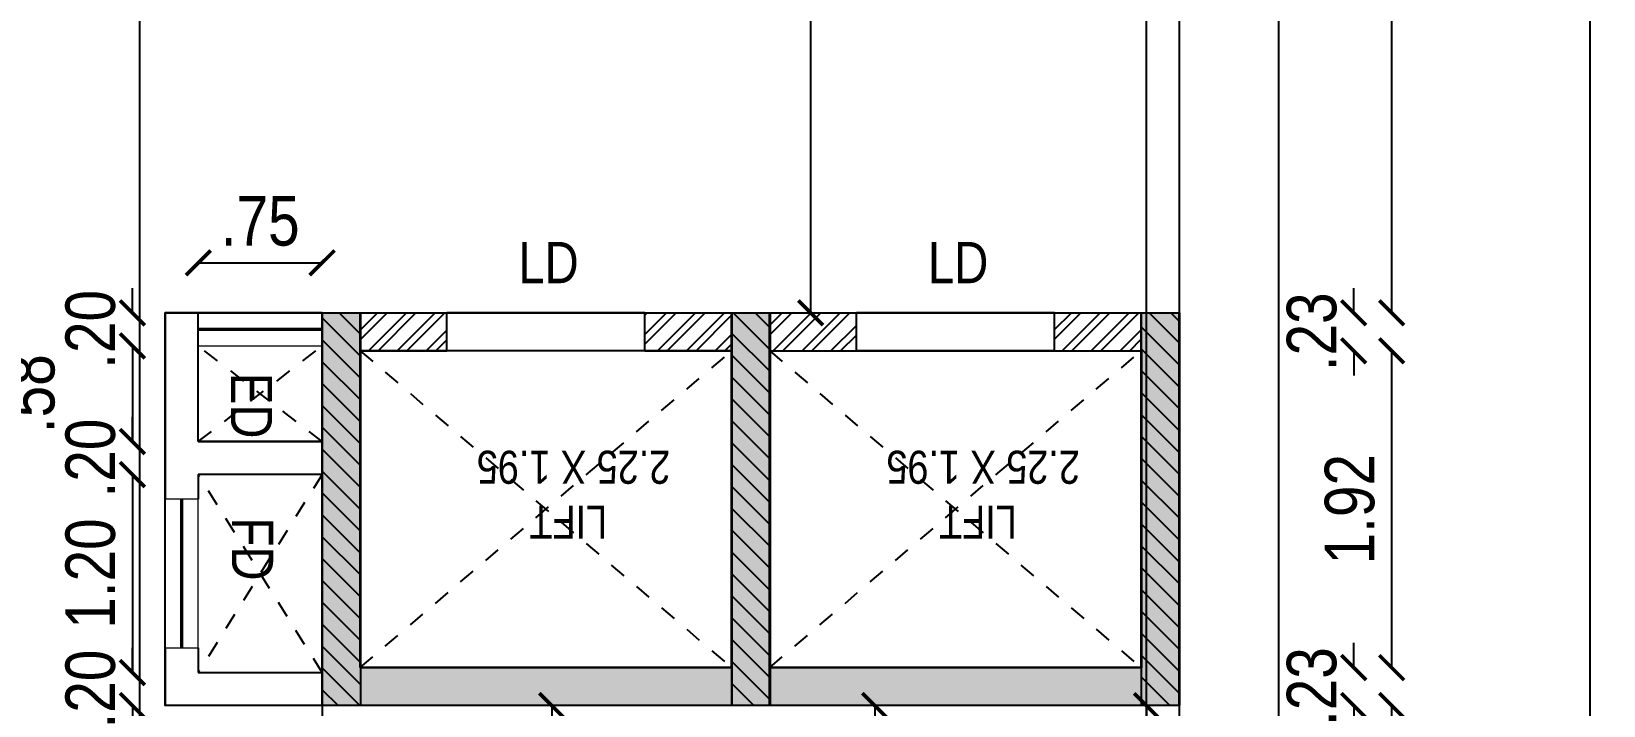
# Model space of a CAD drawing. Header units: metres. Extents: x 385023 to 385532, y 1408468 to 1408621.
# Drawn here: x 385383.45 to 385392.98, y 1408567.66 to 1408571.75 of the extents above; entities that cross this region are included whole.
import ezdxf
from ezdxf.enums import TextEntityAlignment as Align

# ---------------------------------------------------------------- set-up
doc = ezdxf.new("R2010")
doc.units = ezdxf.units.M
doc.header["$MEASUREMENT"] = 0
doc.linetypes.add('DASHED', pattern=[0.75, 0.5, -0.25])
for name, color, linetype in [('BLK_1_FLR_1_AC_ROOM_2', 7, 'Continuous'), ('BLK_1_FLR_1_BLT_UP_AREA', 7, 'Continuous'), ('BLK_1_FLR_1_CARPET_AREA', 7, 'Continuous'), ('BLK_1_FLR_1_STAIR_3_FLIGHT_4', 7, 'Continuous'), ('BLK_1_FLR_1_STAIR_3_LANDING_3', 7, 'Continuous'), ('S-COLUMN', 6, 'Continuous'), ('S-COLUMN HATCH', 8, 'Continuous')]:
    doc.layers.add(name, color=color, linetype=linetype)
for name, color, linetype, lineweight in [('BLK_1_FLR_1_LIFT_7', 7, 'Continuous', 25), ('BLK_1_FLR_1_LIFT_8', 7, 'Continuous', 25), ('BLK_1_FLR_1_ROOF_AREA', 7, 'Continuous', 25), ('MEP INPUT', 3, 'Continuous', 0)]:
    doc.layers.add(name, color=color, linetype=linetype, lineweight=lineweight)
doc.styles.add('AR', font='ARIALN.TTF')
doc.styles.add('RIA-AP', font='ARIALN.TTF')
doc.dimstyles.new('RIA-AP', dxfattribs={"dimtxt": 0.3, "dimasz": 0.15, "dimexe": 0, "dimexo": 1, "dimgap": 0.1, "dimtad": 1, "dimzin": 4, "dimdsep": 46, "dimtxsty": 'RIA-AP', "dimblk": 'ARCHTICK', "dimcen": 0.09, "dimse1": 1, "dimse2": 1, "dimclrd": 8, "dimclre": 8, "dimclrt": 4, "dimazin": 0, "dimtfac": 1, "dimtix": 1, "dimtofl": 0, "dimtmove": 2, "dimatfit": 3, "dimfxl": 0, "dimtolj": 1, "dimtzin": 0, "dimarcsym": 0})
pattern_1 = [(135, (375052.11474, 1409514.67969), (-0.06629126074, -0.06629126074), [])]

# ---------------------------------------------------------------- blocks, each defined once
blk = doc.blocks.new('grid')
at = {"layer": 'S-COLUMN HATCH'}
h = blk.add_hatch(dxfattribs=at)
h.set_pattern_fill('ANSI31', color=256, scale=0.75, angle=90, style=0)
h.set_pattern_definition(pattern_1)
h.paths.add_polyline_path([(391823.8629, 1408539.3335), (391823.8629, 1408536.9535), (391824.0929, 1408536.9535), (391824.0929, 1408539.3335)])
h = blk.add_hatch(dxfattribs=at)
h.set_pattern_fill('ANSI31', color=256, scale=0.75, angle=90, style=0)
h.set_pattern_definition(pattern_1)
h.paths.add_polyline_path([(391826.3429, 1408539.3335), (391826.3429, 1408536.9535), (391826.5729, 1408536.9535), (391826.5729, 1408539.3335)])
h = blk.add_hatch(dxfattribs=at)
h.set_pattern_fill('ANSI31', color=256, scale=0.75, angle=90, style=0)
h.set_pattern_definition(pattern_1)
h.paths.add_polyline_path([(391828.8229, 1408539.3335), (391828.8229, 1408536.9535), (391829.0529, 1408536.9535), (391829.0529, 1408539.3335)])
at = {"layer": 'S-COLUMN', "ltscale": 5}
for points in [[(391823.8629, 1408539.3335), (391824.0929, 1408539.3335), (391824.0929, 1408536.9535), (391823.8629, 1408536.9535)], [(391826.3429, 1408539.3335), (391826.5729, 1408539.3335), (391826.5729, 1408536.9535), (391826.3429, 1408536.9535)], [(391828.8229, 1408539.3335), (391829.0529, 1408539.3335), (391829.0529, 1408536.9535), (391828.8229, 1408536.9535)]]:
    blk.add_lwpolyline(points, close=True, dxfattribs=at)
blk = doc.blocks.new('lift 1')
h = blk.add_hatch(color=252)
h.dxf.hatch_style = 1
h.paths.add_polyline_path([(0.23, 0.23), (-2.48, 0.23), (-2.48, -2.15), (-2.25, -2.15), (-2.25, 0), (0, 0), (0, -2.15), (0.23, -2.15)])
h = blk.add_hatch()
h.set_pattern_fill('ANSI32', color=256, scale=0.013)
h.set_pattern_definition([(45, (-2465.18546, -2001.08731), (-0.087557497, 0.087557497), []), (45, (-2465.12709, -2001.08731), (-0.087557497, 0.087557497), [])])
h.paths.add_polyline_path([(-1.725, -1.92), (-2.25, -1.92), (-2.25, -2.15), (-1.725, -2.15)])
h.paths.add_polyline_path([(0, -1.92), (-0.525, -1.92), (-0.525, -2.15), (0, -2.15)])
for p, q in [((-2.48, 0.23), (0.23, 0.23)), ((-2.48, 0.23), (-2.48, -2.15)), ((0.23, 0.23), (0.23, -2.15)), ((-2.25, 0), (0, 0)), ((-2.25, 0), (-2.25, -2.15)), ((0, 0), (0, -2.15)), ((-1.725, -1.92), (-2.25, -1.92)), ((-1.725, -1.92), (-1.725, -2.15)), ((-1.725, -1.92), (-0.525, -1.92)), ((0, -1.92), (-0.525, -1.92)), ((-0.525, -1.92), (-0.525, -2.15)), ((-2.25, -2.15), (-2.48, -2.15)), ((-1.725, -2.15), (-2.25, -2.15)), ((-1.725, -2.15), (-0.525, -2.15)), ((0, -2.15), (-0.525, -2.15)), ((0.23, -2.15), (0, -2.15))]:
    blk.add_line(p, q)
at = {"color": 3, "lineweight": 0, "ltscale": 300, "insert": (-1.8785, -0.781), "char_height": 0.2, "width": 2.833952, "attachment_point": 1, "style": 'AR'}
blk.add_mtext('      LIFT\\P2.25 X 1.95', dxfattribs=at)
blk = doc.blocks.new('A$C18F30ADD')
at = {"layer": 'MEP INPUT', "color": 2, "lineweight": 0}
blk.add_lwpolyline([(-0.0098, 0.9), (0.1902, 0.9), (0.1902, 0), (-0.0098, 0)], close=True, dxfattribs=at)
at = {"layer": 'MEP INPUT', "lineweight": 0, "const_width": 0.02}
blk.add_lwpolyline([(0.0902, 0.9), (0.0902, 0)], dxfattribs=at)
blk = doc.blocks.new('A$C6B3522BB')
at = {"layer": 'MEP INPUT', "color": 2, "lineweight": 0}
blk.add_lwpolyline([(-0.01, 0.2), (-0.01, 0), (-0.7598, 0), (-0.7598, 0.2)], close=True, dxfattribs=at)
at = {"layer": 'MEP INPUT', "lineweight": 0, "const_width": 0.02}
blk.add_lwpolyline([(-0.01, 0.1), (-0.7598, 0.1)], dxfattribs=at)
blk = doc.blocks.new('_ArchTick')
at = {"color": 0, "linetype": 'ByBlock', "const_width": 0.15}
blk.add_lwpolyline([(-0.5, -0.5), (0.5, 0.5)], dxfattribs=at)
blk = doc.blocks.new('*D291')
at = {"color": 8, "lineweight": -2}
blk.add_line((385391.6933, 1408579.9402), (385391.6933, 1408570.0422), dxfattribs=at)
at = {"layer": 'Defpoints', "color": 0}
for p in [(385390.2094, 1408579.9402, -63.957), (385390.4066, 1408570.0422, -191.871), (385391.6933, 1408570.0422)]:
    blk.add_point(p, dxfattribs=at)
at = {"color": 8, "lineweight": -2, "xscale": 0.15, "yscale": 0.15, "zscale": 0.15}
for p, rotation in [((385391.6933, 1408579.9402), 90), ((385391.6933, 1408570.0422), 270)]:
    blk.add_blockref('_ArchTick', p, dxfattribs=dict(at, rotation=rotation))
at = {"color": 4, "insert": (385391.4401, 1408574.9912), "char_height": 0.3, "attachment_point": 5, "rotation": 90, "style": 'RIA-AP'}
blk.add_mtext('\\A1;9.90', dxfattribs=at)
blk = doc.blocks.new('*D292')
at = {"color": 8, "lineweight": -2}
for p, q in [((385391.4633, 1408570.0422), (385391.4633, 1408570.1922)), ((385391.4633, 1408569.8122), (385391.4633, 1408569.6622))]:
    blk.add_line(p, q, dxfattribs=at)
at = {"layer": 'Defpoints', "color": 0}
for p in [(385390.4066, 1408570.0422, -191.871), (385390.1766, 1408569.8122), (385391.4633, 1408569.8122)]:
    blk.add_point(p, dxfattribs=at)
at = {"color": 8, "lineweight": -2, "xscale": 0.15, "yscale": 0.15, "zscale": 0.15}
for p, rotation in [((385391.4633, 1408570.0422), 270), ((385391.4633, 1408569.8122), 90)]:
    blk.add_blockref('_ArchTick', p, dxfattribs=dict(at, rotation=rotation))
at = {"color": 4, "insert": (385391.2101, 1408569.9272), "char_height": 0.3, "attachment_point": 5, "rotation": 90, "style": 'RIA-AP'}
blk.add_mtext('\\A1;.23', dxfattribs=at)
blk = doc.blocks.new('*D293')
at = {"color": 8, "lineweight": -2}
blk.add_line((385391.6933, 1408569.8122), (385391.6933, 1408567.8922), dxfattribs=at)
at = {"layer": 'Defpoints', "color": 0}
for p in [(385390.1766, 1408569.8122, -191.871), (385390.1766, 1408567.8922, -191.871), (385391.6933, 1408567.8922)]:
    blk.add_point(p, dxfattribs=at)
at = {"color": 8, "lineweight": -2, "xscale": 0.15, "yscale": 0.15, "zscale": 0.15}
for p, rotation in [((385391.6933, 1408569.8122), 90), ((385391.6933, 1408567.8922), 270)]:
    blk.add_blockref('_ArchTick', p, dxfattribs=dict(at, rotation=rotation))
at = {"color": 4, "insert": (385391.4401, 1408568.8522), "char_height": 0.3, "attachment_point": 5, "rotation": 90, "style": 'RIA-AP'}
blk.add_mtext('\\A1;1.92', dxfattribs=at)
blk = doc.blocks.new('*D294')
at = {"color": 8, "lineweight": -2}
for p, q in [((385391.4633, 1408567.8922), (385391.4633, 1408568.0422)), ((385391.4633, 1408567.6622), (385391.4633, 1408567.5122))]:
    blk.add_line(p, q, dxfattribs=at)
at = {"layer": 'Defpoints', "color": 0}
for p in [(385390.1766, 1408567.8922), (385390.4066, 1408567.6622, -191.871), (385391.4633, 1408567.6622)]:
    blk.add_point(p, dxfattribs=at)
at = {"color": 8, "lineweight": -2, "xscale": 0.15, "yscale": 0.15, "zscale": 0.15}
for p, rotation in [((385391.4633, 1408567.8922), 270), ((385391.4633, 1408567.6622), 90)]:
    blk.add_blockref('_ArchTick', p, dxfattribs=dict(at, rotation=rotation))
at = {"color": 4, "insert": (385391.2101, 1408567.7772), "char_height": 0.3, "attachment_point": 5, "rotation": 90, "style": 'RIA-AP'}
blk.add_mtext('\\A1;.23', dxfattribs=at)
blk = doc.blocks.new('*D295')
at = {"color": 8, "lineweight": -2}
blk.add_line((385386.6061, 1408567.6622), (385386.6061, 1408562.5622), dxfattribs=at)
at = {"layer": 'Defpoints', "color": 0}
for p in [(385390.4066, 1408567.6622, -191.871), (385385.1213, 1408562.5622), (385386.6061, 1408562.5622)]:
    blk.add_point(p, dxfattribs=at)
at = {"color": 8, "lineweight": -2, "xscale": 0.15, "yscale": 0.15, "zscale": 0.15}
for p, rotation in [((385386.6061, 1408567.6622), 90), ((385386.6061, 1408562.5622), 270)]:
    blk.add_blockref('_ArchTick', p, dxfattribs=dict(at, rotation=rotation))
at = {"color": 4, "insert": (385386.353, 1408565.1122), "char_height": 0.3, "attachment_point": 5, "rotation": 90, "style": 'RIA-AP'}
blk.add_mtext('\\A1;5.10', dxfattribs=at)
blk = doc.blocks.new('*D403')
at = {"color": 8, "lineweight": -2}
blk.add_line((385392.8937, 1408608.7622), (385392.8937, 1408562.3623), dxfattribs=at)
at = {"layer": 'Defpoints', "color": 0}
for p in [(385390.4075, 1408608.7622), (385390.4075, 1408562.3623), (385392.8937, 1408562.3623)]:
    blk.add_point(p, dxfattribs=at)
at = {"color": 8, "lineweight": -2, "xscale": 0.15, "yscale": 0.15, "zscale": 0.15}
for p, rotation in [((385392.8937, 1408608.7622), 90), ((385392.8937, 1408562.3623), 270)]:
    blk.add_blockref('_ArchTick', p, dxfattribs=dict(at, rotation=rotation))
at = {"color": 4, "insert": (385392.6405, 1408585.5623), "char_height": 0.3, "attachment_point": 5, "rotation": 90, "style": 'RIA-AP'}
blk.add_mtext('\\A1;46.40', dxfattribs=at)
blk = doc.blocks.new('*D499')
at = {"color": 8, "lineweight": -2}
blk.add_line((385384.0663, 1408569.8422), (385384.0663, 1408569.2622), dxfattribs=at)
at = {"layer": 'Defpoints', "color": 0}
for p in [(385384.4657, 1408569.8422, -191.8675), (385384.0663, 1408569.2622), (385384.4657, 1408569.2622)]:
    blk.add_point(p, dxfattribs=at)
at = {"color": 8, "lineweight": -2, "xscale": 0.15, "yscale": 0.15, "zscale": 0.15}
for p, rotation in [((385384.0663, 1408569.8422), 90), ((385384.0663, 1408569.2622), 270)]:
    blk.add_blockref('_ArchTick', p, dxfattribs=dict(at, rotation=rotation))
at = {"color": 4, "insert": (385383.4467, 1408569.5524), "char_height": 0.3, "attachment_point": 5, "rotation": 90, "style": 'RIA-AP'}
blk.add_mtext('\\A1;.58', dxfattribs=at)
blk = doc.blocks.new('*D500')
at = {"color": 8, "lineweight": -2}
blk.add_line((385384.4657, 1408570.3454), (385385.2155, 1408570.3454), dxfattribs=at)
at = {"layer": 'Defpoints', "color": 0}
for p in [(385385.2155, 1408570.3454), (385384.4657, 1408569.8422), (385385.2155, 1408569.8422, -191.8675)]:
    blk.add_point(p, dxfattribs=at)
at = {"color": 8, "lineweight": -2, "xscale": 0.15, "yscale": 0.15, "zscale": 0.15, "rotation": 180}
blk.add_blockref('_ArchTick', (385384.4657, 1408570.3454), dxfattribs=at)
at = {"color": 8, "lineweight": -2, "xscale": 0.15, "yscale": 0.15, "zscale": 0.15}
blk.add_blockref('_ArchTick', (385385.2155, 1408570.3454), dxfattribs=at)
at = {"color": 4, "insert": (385384.8406, 1408570.5979), "char_height": 0.3, "attachment_point": 5, "style": 'RIA-AP'}
blk.add_mtext('\\A1;.75', dxfattribs=at)
blk = doc.blocks.new('*D501')
at = {"color": 8, "lineweight": -2}
for p, q in [((385384.0663, 1408569.2622), (385384.0663, 1408569.4122)), ((385384.0663, 1408569.0622), (385384.0663, 1408568.9122))]:
    blk.add_line(p, q, dxfattribs=at)
at = {"layer": 'Defpoints', "color": 0}
for p in [(385384.4657, 1408569.2622), (385384.0663, 1408569.0622), (385384.4657, 1408569.0622)]:
    blk.add_point(p, dxfattribs=at)
at = {"color": 8, "lineweight": -2, "xscale": 0.15, "yscale": 0.15, "zscale": 0.15}
for p, rotation in [((385384.0663, 1408569.2622), 270), ((385384.0663, 1408569.0622), 90)]:
    blk.add_blockref('_ArchTick', p, dxfattribs=dict(at, rotation=rotation))
at = {"color": 4, "insert": (385383.8131, 1408569.1622), "char_height": 0.3, "attachment_point": 5, "rotation": 90, "style": 'RIA-AP'}
blk.add_mtext('\\A1;.20', dxfattribs=at)
blk = doc.blocks.new('*D502')
at = {"color": 8, "lineweight": -2}
blk.add_line((385384.0663, 1408569.0622), (385384.0663, 1408567.8622), dxfattribs=at)
at = {"layer": 'Defpoints', "color": 0}
for p in [(385384.4657, 1408569.0622), (385384.0663, 1408567.8622), (385384.4657, 1408567.8622)]:
    blk.add_point(p, dxfattribs=at)
at = {"color": 8, "lineweight": -2, "xscale": 0.15, "yscale": 0.15, "zscale": 0.15}
for p, rotation in [((385384.0663, 1408569.0622), 90), ((385384.0663, 1408567.8622), 270)]:
    blk.add_blockref('_ArchTick', p, dxfattribs=dict(at, rotation=rotation))
at = {"color": 4, "insert": (385383.8131, 1408568.4622), "char_height": 0.3, "attachment_point": 5, "rotation": 90, "style": 'RIA-AP'}
blk.add_mtext('\\A1;1.20', dxfattribs=at)
blk = doc.blocks.new('*D503')
at = {"color": 8, "lineweight": -2}
for p, q in [((385384.0663, 1408567.8622), (385384.0663, 1408568.0122)), ((385384.0663, 1408567.6622), (385384.0663, 1408567.5122))]:
    blk.add_line(p, q, dxfattribs=at)
at = {"layer": 'Defpoints', "color": 0}
for p in [(385384.4657, 1408567.8622), (385384.0663, 1408567.6622), (385384.2657, 1408567.6622)]:
    blk.add_point(p, dxfattribs=at)
at = {"color": 8, "lineweight": -2, "xscale": 0.15, "yscale": 0.15, "zscale": 0.15}
for p, rotation in [((385384.0663, 1408567.8622), 270), ((385384.0663, 1408567.6622), 90)]:
    blk.add_blockref('_ArchTick', p, dxfattribs=dict(at, rotation=rotation))
at = {"color": 4, "insert": (385383.8131, 1408567.7622), "char_height": 0.3, "attachment_point": 5, "rotation": 90, "style": 'RIA-AP'}
blk.add_mtext('\\A1;.20', dxfattribs=at)
blk = doc.blocks.new('*D504')
at = {"color": 8, "lineweight": -2}
for p, q in [((385384.0663, 1408570.0422), (385384.0663, 1408570.1922)), ((385384.0663, 1408569.8422), (385384.0663, 1408569.6922))]:
    blk.add_line(p, q, dxfattribs=at)
at = {"layer": 'Defpoints', "color": 0}
for p in [(385384.0663, 1408570.0422), (385384.2657, 1408570.0422), (385384.4657, 1408569.8422, -191.8675)]:
    blk.add_point(p, dxfattribs=at)
at = {"color": 8, "lineweight": -2, "xscale": 0.15, "yscale": 0.15, "zscale": 0.15}
for p, rotation in [((385384.0663, 1408570.0422), 270), ((385384.0663, 1408569.8422), 90)]:
    blk.add_blockref('_ArchTick', p, dxfattribs=dict(at, rotation=rotation))
at = {"color": 4, "insert": (385383.8131, 1408569.9422), "char_height": 0.3, "attachment_point": 5, "rotation": 90, "style": 'RIA-AP'}
blk.add_mtext('\\A1;.20', dxfattribs=at)
blk = doc.blocks.new('*D514')
at = {"color": 8, "lineweight": -2}
blk.add_line((385391.6933, 1408567.6622), (385391.6933, 1408562.5622), dxfattribs=at)
at = {"layer": 'Defpoints', "color": 0}
for p in [(385390.4066, 1408567.6622, -191.871), (385390.2085, 1408562.5622), (385391.6933, 1408562.5622)]:
    blk.add_point(p, dxfattribs=at)
at = {"color": 8, "lineweight": -2, "xscale": 0.15, "yscale": 0.15, "zscale": 0.15}
for p, rotation in [((385391.6933, 1408567.6622), 90), ((385391.6933, 1408562.5622), 270)]:
    blk.add_blockref('_ArchTick', p, dxfattribs=dict(at, rotation=rotation))
at = {"color": 4, "insert": (385391.4401, 1408565.1122), "char_height": 0.3, "attachment_point": 5, "rotation": 90, "style": 'RIA-AP'}
blk.add_mtext('\\A1;5.10', dxfattribs=at)
blk = doc.blocks.new('*D565')
at = {"color": 8, "lineweight": -2}
blk.add_line((385388.1746, 1408570.0422), (385388.1746, 1408574.6737), dxfattribs=at)
at = {"layer": 'Defpoints', "color": 0}
for p in [(385387.6985, 1408574.6737), (385388.1746, 1408574.6737), (385387.6985, 1408570.0422)]:
    blk.add_point(p, dxfattribs=at)
at = {"color": 8, "lineweight": -2, "xscale": 0.15, "yscale": 0.15, "zscale": 0.15}
for p, rotation in [((385388.1746, 1408574.6737), 90), ((385388.1746, 1408570.0422), 270)]:
    blk.add_blockref('_ArchTick', p, dxfattribs=dict(at, rotation=rotation))
at = {"color": 4, "insert": (385387.9214, 1408572.358), "char_height": 0.3, "attachment_point": 5, "rotation": 90, "style": 'RIA-AP'}
blk.add_mtext('\\A1;4.63', dxfattribs=at)
blk = doc.blocks.new('*D739')
at = {"layer": 'BLK_1_FLR_1_STAIR_3_LANDING_3', "color": 8, "lineweight": -2}
blk.add_line((385390.2085, 1408567.6622), (385390.2085, 1408566.1622), dxfattribs=at)
at = {"layer": 'Defpoints', "color": 0}
for p in [(385390.2085, 1408567.6622), (385390.2085, 1408566.1622), (385390.2085, 1408566.1622)]:
    blk.add_point(p, dxfattribs=at)
at = {"layer": 'BLK_1_FLR_1_STAIR_3_LANDING_3', "color": 8, "lineweight": -2, "xscale": 0.15, "yscale": 0.15, "zscale": 0.15}
for p, rotation in [((385390.2085, 1408567.6622), 90), ((385390.2085, 1408566.1622), 270)]:
    blk.add_blockref('_ArchTick', p, dxfattribs=dict(at, rotation=rotation))
at = {"layer": 'BLK_1_FLR_1_STAIR_3_LANDING_3', "color": 0, "insert": (385389.9553, 1408566.9122), "char_height": 0.3, "attachment_point": 5, "rotation": 90, "style": 'RIA-AP'}
blk.add_mtext('\\A1;1.50', dxfattribs=at)
blk = doc.blocks.new('*D741')
at = {"layer": 'BLK_1_FLR_1_STAIR_3_FLIGHT_4', "color": 8, "lineweight": -2}
blk.add_line((385388.5625, 1408567.6622), (385388.5625, 1408566.1622), dxfattribs=at)
at = {"layer": 'Defpoints', "color": 0}
for p in [(385388.2625, 1408567.6622), (385388.2625, 1408566.1622), (385388.5625, 1408566.1622)]:
    blk.add_point(p, dxfattribs=at)
at = {"layer": 'BLK_1_FLR_1_STAIR_3_FLIGHT_4', "color": 8, "lineweight": -2, "xscale": 0.15, "yscale": 0.15, "zscale": 0.15}
for p, rotation in [((385388.5625, 1408567.6622), 90), ((385388.5625, 1408566.1622), 270)]:
    blk.add_blockref('_ArchTick', p, dxfattribs=dict(at, rotation=rotation))
at = {"layer": 'BLK_1_FLR_1_STAIR_3_FLIGHT_4', "color": 0, "insert": (385388.3094, 1408566.9122), "char_height": 0.3, "attachment_point": 5, "rotation": 90, "style": 'RIA-AP'}
blk.add_mtext('\\A1;1.50', dxfattribs=at)

msp = doc.modelspace()

# ---------------------------------------------------------------- linework, layer by layer
for p, q in [((385384.2657, 1408570.0422, 0.0252), (385384.2657, 1408568.9122, 0.0252)), ((385385.2157, 1408570.0422, 0.0252), (385384.2657, 1408570.0422, 0.0252)), ((385384.4657, 1408569.2622, 0.0252), (385384.4657, 1408570.0422, 0.0252)), ((385385.2157, 1408569.2622, 0.0252), (385385.2157, 1408570.0422, 0.0252)), ((385384.4657, 1408569.2622, 0.0252), (385385.2157, 1408569.2622, 0.0252)), ((385385.2157, 1408569.2622, 0.0252), (385384.4657, 1408569.2622, 0.0252)), ((385385.2157, 1408569.0622, 0.0252), (385384.4657, 1408569.0622, 0.0252)), ((385384.4657, 1408569.0622, 0.0252), (385384.4657, 1408568.9122, 0.0252)), ((385385.2157, 1408569.0622, 0.0252), (385385.2157, 1408567.8622, 0.0252)), ((385384.2656, 1408568.0122, 0.0252), (385384.2657, 1408567.6622, 0.0252)), ((385384.4656, 1408568.0122, 0.0252), (385384.4657, 1408567.8622, 0.0252)), ((385384.4657, 1408567.8622, 0.0252), (385385.2157, 1408567.8622, 0.0252)), ((385385.2157, 1408567.6622, 0.0252), (385384.2657, 1408567.6622, 0.0252))]:
    msp.add_line(p, q)
at = {"color": 8, "linetype": 'DASHED', "ltscale": 0.05}
for p, q in [((385385.2157, 1408569.2622, 0.0252), (385384.4657, 1408569.8422, 0.0252)), ((385384.4657, 1408569.2622, 0.0252), (385385.2157, 1408569.8422, 0.0252)), ((385385.4457, 1408567.8922, 0.0252), (385387.6957, 1408569.8122, 0.0252)), ((385385.4457, 1408569.8122, 0.0252), (385387.6957, 1408567.8922, 0.0252)), ((385387.9266, 1408567.8922, 0.0252), (385390.1766, 1408569.8122, 0.0252)), ((385387.9266, 1408569.8122, 0.0252), (385390.1766, 1408567.8922, 0.0252)), ((385385.2157, 1408567.8622, 0.0252), (385384.4657, 1408569.0622, 0.0252)), ((385385.2157, 1408569.0622, 0.0252), (385384.4657, 1408567.8622, 0.0252))]:
    msp.add_line(p, q, dxfattribs=at)
at = {"color": 2, "ltscale": 0.2, "elevation": 0.0252}
msp.add_lwpolyline([(385310.3075, 1408609.3623), (385391.0075, 1408609.3623), (385391.0075, 1408561.7623), (385310.3075, 1408561.7623)], close=True, dxfattribs=at)
at = {"elevation": 0.0252}
msp.add_lwpolyline([(385310.9085, 1408562.3623), (385390.4075, 1408562.3623), (385390.4075, 1408608.7622), (385310.9085, 1408608.7622)], close=True, dxfattribs=at)
msp.add_lwpolyline([(385385.626, 1408562.5622), (385390.2085, 1408562.5622), (385390.2085, 1408599.9368)], dxfattribs=at)
at = {"layer": 'BLK_1_FLR_1_AC_ROOM_2', "color": 2, "elevation": 0.0252}
msp.add_lwpolyline([(385375.999, 1408608.5622), (385385.2385, 1408608.5622), (385385.2385, 1408605.5522), (385390.2089, 1408605.5522), (385390.2085, 1408592.9341), (385384.1094, 1408592.9341), (385384.1094, 1408562.5622), (385366.029, 1408562.5622), (385366.029, 1408598.7368), (385375.999, 1408598.7368)], close=True, dxfattribs=at)
at = {"layer": 'BLK_1_FLR_1_BLT_UP_AREA', "color": 13, "elevation": 0.0252}
msp.add_lwpolyline([(385310.9085, 1408562.3622), (385390.4085, 1408562.3622), (385390.4085, 1408608.7622), (385310.9085, 1408608.7622)], close=True, dxfattribs=at)
at = {"layer": 'BLK_1_FLR_1_CARPET_AREA', "color": 13, "elevation": 0.0252}
msp.add_lwpolyline([(385375.999, 1408562.5622), (385381.5579, 1408562.5622), (385381.5579, 1408563.5124), (385382.7088, 1408563.5124), (385382.7088, 1408562.8622), (385383.1088, 1408562.8622), (385383.1088, 1408562.5622), (385385.1213, 1408562.5622), (385385.1213, 1408562.9622), (385385.2166, 1408562.9622), (385385.2185, 1408567.6622), (385384.2657, 1408567.6622), (385384.2657, 1408570.0422), (385390.2085, 1408570.0422), (385390.2085, 1408579.2775), (385390.0085, 1408579.2775), (385390.0085, 1408579.9402), (385385.0094, 1408579.9402), (385385.0094, 1408582.1842), (385385.2094, 1408582.1842), (385385.2094, 1408580.1402), (385390.2094, 1408580.1402), (385390.2094, 1408583.6842)], dxfattribs=at)
at = {"layer": 'BLK_1_FLR_1_LIFT_7', "color": 30, "elevation": 0.0252}
msp.add_lwpolyline([(385385.4457, 1408567.8922), (385387.6985, 1408567.8922), (385387.6985, 1408569.8122), (385385.4457, 1408569.8122)], close=True, dxfattribs=at)
at = {"layer": 'BLK_1_FLR_1_LIFT_8', "color": 30, "elevation": 0.0252}
msp.add_lwpolyline([(385387.9285, 1408569.8122), (385390.1785, 1408569.8122), (385390.1785, 1408567.8907), (385387.9285, 1408567.8907)], close=True, dxfattribs=at)
at = {"layer": 'BLK_1_FLR_1_ROOF_AREA', "color": 54, "elevation": 0.0252}
msp.add_lwpolyline([(385310.9085, 1408562.3622), (385390.4085, 1408562.3622), (385390.4085, 1408608.7622), (385310.9085, 1408608.7622)], close=True, dxfattribs=at)

# ---------------------------------------------------------------- block references
at = {"color": 7}
msp.add_blockref('grid', (-6438.6444, 30.7088, 0.0252), dxfattribs=at)
at = {"lineweight": 0, "xscale": -1}
for name, p, rotation in [('A$C6B3522BB', (385385.2255, 1408570.0422, -191.8423), 180), ('A$C18F30ADD', (385384.4559, 1408568.0122, -255.8028), 359.9988825169071)]:
    msp.add_blockref(name, p, dxfattribs=dict(at, rotation=rotation))
at = {"rotation": 180}
for p in [(385385.4457, 1408567.8922, -191.8458), (385387.9266, 1408567.8922, -191.8458)]:
    msp.add_blockref('lift 1', p, dxfattribs=at)

# ---------------------------------------------------------------- texts
at = {"style": 'RIA-AP'}
for p in [(385386.5866, 1408570.2221), (385389.0676, 1408570.2221)]:
    msp.add_text('LD', height=0.25, dxfattribs=at).set_placement(p, align=Align.CENTER)
at = {"lineweight": -2, "char_height": 0.25, "width": 6.363614, "rotation": 270, "style": 'RIA-AP'}
for s, insert, attachment_point in [('ED', (385384.6628, 1408569.6788), 7), ('FD', (385384.9193, 1408568.8017), 1)]:
    msp.add_mtext(s, dxfattribs=dict(at, insert=insert, attachment_point=attachment_point))

# ---------------------------------------------------------------- dimensions: what is measured, and where the dimension line sits
for base, p1, p2, picture, middle in [((385392.8937, 1408562.3623, 0.0252), (385390.4075, 1408608.7622, 0.0252), (385390.4075, 1408562.3623, 0.0252), '*D403', (385392.6405, 1408585.5623, 0.0252)), ((385391.6933, 1408570.0422, 0.0252), (385390.2094, 1408579.9402, -63.9318), (385390.4066, 1408570.0422, -191.8458), '*D291', (385391.4401, 1408574.9912, 0.0252)), ((385388.1746, 1408574.6737, 0.0252), (385387.6985, 1408570.0422, 0.0252), (385387.6985, 1408574.6737, 0.0252), '*D565', (385387.9214, 1408572.358, 0.0252)), ((385384.0663, 1408570.0422, 0.0252), (385384.4657, 1408569.8422, -191.8423), (385384.2657, 1408570.0422, 0.0252), '*D504', (385383.8131, 1408569.9422, 0.0252)), ((385391.4633, 1408569.8122, 0.0252), (385390.4066, 1408570.0422, -191.8458), (385390.1766, 1408569.8122, 0.0252), '*D292', (385391.2101, 1408569.9272, 0.0252)), ((385391.6933, 1408567.8922, 191.8962), (385390.1766, 1408569.8122, 0.0252), (385390.1766, 1408567.8922, 0.0252), '*D293', (385391.4401, 1408568.8522, 191.8962)), ((385384.0663, 1408569.0622, 0.0252), (385384.4657, 1408569.2622, 0.0252), (385384.4657, 1408569.0622, 0.0252), '*D501', (385383.8131, 1408569.1622, 0.0252)), ((385384.0663, 1408567.8622, 0.0252), (385384.4657, 1408569.0622, 0.0252), (385384.4657, 1408567.8622, 0.0252), '*D502', (385383.8131, 1408568.4622, 0.0252)), ((385384.0663, 1408567.6622, 0.0252), (385384.4657, 1408567.8622, 0.0252), (385384.2657, 1408567.6622, 0.0252), '*D503', (385383.8131, 1408567.7622, 0.0252)), ((385391.4633, 1408567.6622, 0.0252), (385390.1766, 1408567.8922, 0.0252), (385390.4066, 1408567.6622, -191.8458), '*D294', (385391.2101, 1408567.7772, 0.0252)), ((385386.6061, 1408562.5622, 0.0252), (385390.4066, 1408567.6622, -191.8458), (385385.1213, 1408562.5622, 0.0252), '*D295', (385386.353, 1408565.1122, 0.0252)), ((385391.6933, 1408562.5622, 0.0252), (385390.4066, 1408567.6622, -191.8458), (385390.2085, 1408562.5622, 0.0252), '*D514', (385391.4401, 1408565.1122, 0.0252))]:
    dim = msp.add_linear_dim(base=base, p1=p1, p2=p2, angle=90, dimstyle='RIA-AP')
    dim.commit()
    dim.dimension.update_dxf_attribs({"geometry": picture, "text_midpoint": middle})
dim = msp.add_linear_dim(base=(385385.2155, 1408570.3454, 0.0252), p1=(385384.4657, 1408569.8422, 0.0252), p2=(385385.2155, 1408569.8422, -191.8423), dimstyle='RIA-AP')
dim.commit()
dim.dimension.update_dxf_attribs({"geometry": '*D500', "text_midpoint": (385384.8406, 1408570.5979, 0.0252)})
dim = msp.add_linear_dim(base=(385384.0663, 1408569.2622, 0.0252), p1=(385384.4657, 1408569.8422, -191.8423), p2=(385384.4657, 1408569.2622, 0.0252), angle=90, dimstyle='RIA-AP')
dim.commit()
dim.dimension.update_dxf_attribs({"geometry": '*D499', "text_midpoint": (385383.4467, 1408569.5524, 0.0252), "dimtype": 160})
at = {"layer": 'BLK_1_FLR_1_STAIR_3_FLIGHT_4', "color": 2}
dim = msp.add_aligned_dim(p1=(385388.2625, 1408567.6622, 0.0252), p2=(385388.2625, 1408566.1622, 0.0252), distance=0.3, dimstyle='RIA-AP', override={"dimclrt": 0}, dxfattribs=at)
dim.commit()
dim.dimension.update_dxf_attribs({"geometry": '*D741', "text_midpoint": (385388.3094, 1408566.9122, 0.0252)})
at = {"layer": 'BLK_1_FLR_1_STAIR_3_LANDING_3', "color": 2}
dim = msp.add_aligned_dim(p1=(385390.2085, 1408567.6622, 0.0252), p2=(385390.2085, 1408566.1622, 0.0252), distance=0, dimstyle='RIA-AP', override={"dimclrt": 0}, dxfattribs=at)
dim.commit()
dim.dimension.update_dxf_attribs({"geometry": '*D739', "text_midpoint": (385389.9553, 1408566.9122, 0.0252)})

doc.saveas('drawing.dxf')
